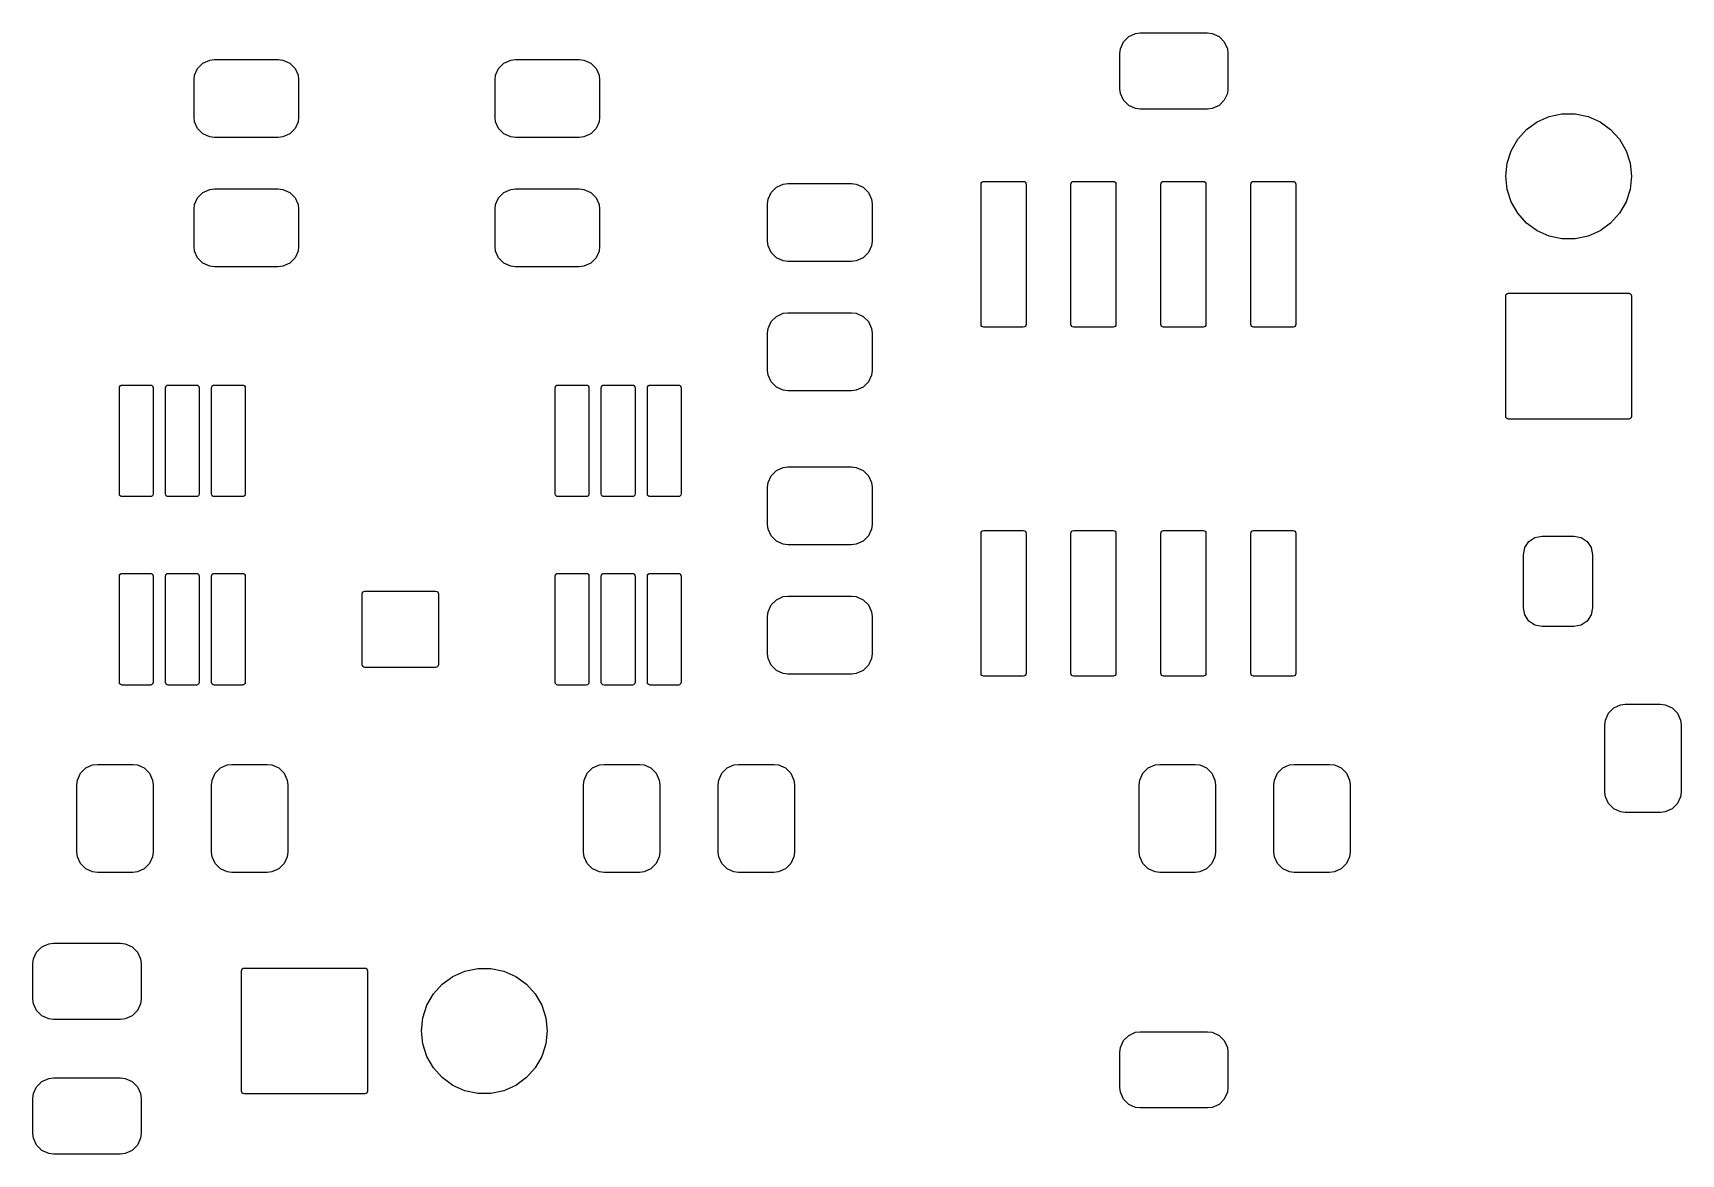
# Model space of a CAD drawing. Extents: x 108 to 210, y -135 to -72.
# Drawn here: x 159.74 to 183.01, y -107.24 to -91.41 of the extents above; entities that cross this region are included whole.
import ezdxf

# ---------------------------------------------------------------- set-up
doc = ezdxf.new("R2010")
doc.units = 0
doc.layers.add('BLACK', color=7, linetype='CONTINUOUS')

msp = doc.modelspace()

# ---------------------------------------------------------------- linework, layer by layer
at = {"layer": 'BLACK', "linetype": 'CONTINUOUS'}
for p, q in [((175.208192, -91.462401), (175.305013, -91.41965)), ((175.305013, -91.41965), (175.370951, -91.412)), ((175.370951, -91.412), (176.320951, -91.412)), ((176.320951, -91.412), (176.386889, -91.41965)), ((176.386889, -91.41965), (176.48371, -91.462401)), ((175.082951, -91.7), (175.090601, -91.634062)), ((175.090601, -91.634062), (175.133352, -91.537241)), ((175.133352, -91.537241), (175.208192, -91.462401)), ((176.48371, -91.462401), (176.55855, -91.537241)), ((176.55855, -91.537241), (176.601301, -91.634062)), ((176.601301, -91.634062), (176.608951, -91.7)), ((162.01965, -92.009062), (162.062401, -91.912241)), ((162.062401, -91.912241), (162.137241, -91.837401)), ((162.137241, -91.837401), (162.234062, -91.79465)), ((162.234062, -91.79465), (162.3, -91.787)), ((162.3, -91.787), (163.2, -91.787)), ((163.2, -91.787), (163.265938, -91.79465)), ((163.265938, -91.79465), (163.362759, -91.837401)), ((163.362759, -91.837401), (163.437599, -91.912241)), ((163.437599, -91.912241), (163.48035, -92.009062)), ((166.26965, -92.009062), (166.312401, -91.912241)), ((166.312401, -91.912241), (166.387241, -91.837401)), ((166.387241, -91.837401), (166.484062, -91.79465)), ((166.484062, -91.79465), (166.55, -91.787)), ((166.55, -91.787), (167.45, -91.787)), ((167.45, -91.787), (167.515938, -91.79465)), ((167.515938, -91.79465), (167.612759, -91.837401)), ((167.612759, -91.837401), (167.687599, -91.912241)), ((167.687599, -91.912241), (167.73035, -92.009062)), ((175.082951, -92.2), (175.082951, -91.7)), ((176.608951, -91.7), (176.608951, -92.2)), ((162.012, -92.075), (162.01965, -92.009062)), ((162.012, -92.6), (162.012, -92.075)), ((163.48035, -92.009062), (163.488, -92.075)), ((163.488, -92.075), (163.488, -92.6)), ((166.262, -92.075), (166.26965, -92.009062)), ((166.262, -92.6), (166.262, -92.075)), ((167.73035, -92.009062), (167.738, -92.075)), ((167.738, -92.075), (167.738, -92.6)), ((175.090601, -92.265938), (175.082951, -92.2)), ((175.133352, -92.362759), (175.090601, -92.265938)), ((175.208192, -92.437599), (175.133352, -92.362759)), ((176.55855, -92.362759), (176.48371, -92.437599)), ((176.601301, -92.265938), (176.55855, -92.362759)), ((176.608951, -92.2), (176.601301, -92.265938)), ((162.01965, -92.665938), (162.012, -92.6)), ((163.488, -92.6), (163.48035, -92.665938)), ((166.26965, -92.665938), (166.262, -92.6)), ((167.738, -92.6), (167.73035, -92.665938)), ((175.305013, -92.48035), (175.208192, -92.437599)), ((175.370951, -92.488), (175.305013, -92.48035)), ((176.320951, -92.488), (175.370951, -92.488)), ((176.386889, -92.48035), (176.320951, -92.488)), ((176.48371, -92.437599), (176.386889, -92.48035)), ((180.9752, -92.665969), (181.144793, -92.590462)), ((181.144793, -92.590462), (181.326379, -92.551865)), ((181.326379, -92.551865), (181.512021, -92.551865)), ((181.512021, -92.551865), (181.693607, -92.590462)), ((181.693607, -92.590462), (181.8632, -92.665969)), ((162.062401, -92.762759), (162.01965, -92.665938)), ((162.137241, -92.837599), (162.062401, -92.762759)), ((162.234062, -92.88035), (162.137241, -92.837599)), ((163.362759, -92.837599), (163.265938, -92.88035)), ((163.437599, -92.762759), (163.362759, -92.837599)), ((163.48035, -92.665938), (163.437599, -92.762759)), ((166.312401, -92.762759), (166.26965, -92.665938)), ((166.387241, -92.837599), (166.312401, -92.762759)), ((166.484062, -92.88035), (166.387241, -92.837599)), ((167.612759, -92.837599), (167.515938, -92.88035)), ((167.687599, -92.762759), (167.612759, -92.837599)), ((167.73035, -92.665938), (167.687599, -92.762759)), ((180.700793, -92.913047), (180.825012, -92.775087)), ((180.825012, -92.775087), (180.9752, -92.665969)), ((181.8632, -92.665969), (182.013388, -92.775087)), ((182.013388, -92.775087), (182.137607, -92.913047)), ((162.3, -92.888), (162.234062, -92.88035)), ((163.2, -92.888), (162.3, -92.888)), ((163.265938, -92.88035), (163.2, -92.888)), ((166.55, -92.888), (166.484062, -92.88035)), ((167.45, -92.888), (166.55, -92.888)), ((167.515938, -92.88035), (167.45, -92.888)), ((180.550605, -93.250374), (180.607972, -93.073818)), ((180.607972, -93.073818), (180.700793, -92.913047)), ((182.137607, -92.913047), (182.230428, -93.073818)), ((182.230428, -93.073818), (182.287795, -93.250374)), ((180.5312, -93.435), (180.550605, -93.250374)), ((182.287795, -93.250374), (182.3072, -93.435)), ((170.233192, -93.587401), (170.330013, -93.54465)), ((170.330013, -93.54465), (170.395951, -93.537)), ((170.395951, -93.537), (171.295951, -93.537)), ((171.295951, -93.537), (171.361889, -93.54465)), ((171.361889, -93.54465), (171.45871, -93.587401)), ((173.123551, -93.5456), (173.126444, -93.531058)), ((173.123551, -95.5268), (173.123551, -93.5456)), ((173.126444, -93.531058), (173.134681, -93.51873)), ((173.134681, -93.51873), (173.147009, -93.510493)), ((173.147009, -93.510493), (173.161551, -93.5076)), ((173.161551, -93.5076), (173.720351, -93.5076)), ((173.720351, -93.5076), (173.734893, -93.510493)), ((173.734893, -93.510493), (173.747221, -93.51873)), ((173.747221, -93.51873), (173.755458, -93.531058)), ((173.755458, -93.531058), (173.758351, -93.5456)), ((173.758351, -93.5456), (173.758351, -95.5268)), ((174.393551, -93.5456), (174.396444, -93.531058)), ((174.393551, -95.5268), (174.393551, -93.5456)), ((174.396444, -93.531058), (174.404681, -93.51873)), ((174.404681, -93.51873), (174.417009, -93.510493)), ((174.417009, -93.510493), (174.431551, -93.5076)), ((174.431551, -93.5076), (174.990351, -93.5076)), ((174.990351, -93.5076), (175.004893, -93.510493)), ((175.004893, -93.510493), (175.017221, -93.51873)), ((175.017221, -93.51873), (175.025458, -93.531058)), ((175.025458, -93.531058), (175.028351, -93.5456)), ((175.028351, -93.5456), (175.028351, -95.5268)), ((175.663551, -93.5456), (175.666444, -93.531058)), ((175.663551, -95.5268), (175.663551, -93.5456)), ((175.666444, -93.531058), (175.674681, -93.51873)), ((175.674681, -93.51873), (175.687009, -93.510493)), ((175.687009, -93.510493), (175.701551, -93.5076)), ((175.701551, -93.5076), (176.260351, -93.5076)), ((176.260351, -93.5076), (176.274893, -93.510493)), ((176.274893, -93.510493), (176.287221, -93.51873)), ((176.287221, -93.51873), (176.295458, -93.531058)), ((176.295458, -93.531058), (176.298351, -93.5456)), ((176.298351, -93.5456), (176.298351, -95.5268)), ((176.933551, -93.5456), (176.936444, -93.531058)), ((176.933551, -95.5268), (176.933551, -93.5456)), ((176.936444, -93.531058), (176.944681, -93.51873)), ((176.944681, -93.51873), (176.957009, -93.510493)), ((176.957009, -93.510493), (176.971551, -93.5076)), ((176.971551, -93.5076), (177.530351, -93.5076)), ((177.530351, -93.5076), (177.544893, -93.510493)), ((177.544893, -93.510493), (177.557221, -93.51873)), ((177.557221, -93.51873), (177.565458, -93.531058)), ((177.565458, -93.531058), (177.568351, -93.5456)), ((177.568351, -93.5456), (177.568351, -95.5268)), ((180.550605, -93.619626), (180.5312, -93.435)), ((182.3072, -93.435), (182.287795, -93.619626)), ((162.01965, -93.834062), (162.062401, -93.737241)), ((162.062401, -93.737241), (162.137241, -93.662401)), ((162.137241, -93.662401), (162.234062, -93.61965)), ((162.234062, -93.61965), (162.3, -93.612)), ((162.3, -93.612), (163.2, -93.612)), ((163.2, -93.612), (163.265938, -93.61965)), ((163.265938, -93.61965), (163.362759, -93.662401)), ((163.362759, -93.662401), (163.437599, -93.737241)), ((163.437599, -93.737241), (163.48035, -93.834062)), ((166.26965, -93.834062), (166.312401, -93.737241)), ((166.312401, -93.737241), (166.387241, -93.662401)), ((166.387241, -93.662401), (166.484062, -93.61965)), ((166.484062, -93.61965), (166.55, -93.612)), ((166.55, -93.612), (167.45, -93.612)), ((167.45, -93.612), (167.515938, -93.61965)), ((167.515938, -93.61965), (167.612759, -93.662401)), ((167.612759, -93.662401), (167.687599, -93.737241)), ((167.687599, -93.737241), (167.73035, -93.834062)), ((170.107951, -93.825), (170.115601, -93.759062)), ((170.115601, -93.759062), (170.158352, -93.662241)), ((170.158352, -93.662241), (170.233192, -93.587401)), ((171.45871, -93.587401), (171.53355, -93.662241)), ((171.53355, -93.662241), (171.576301, -93.759062)), ((171.576301, -93.759062), (171.583951, -93.825)), ((180.607972, -93.796182), (180.550605, -93.619626)), ((182.287795, -93.619626), (182.230428, -93.796182)), ((162.012, -93.9), (162.01965, -93.834062)), ((162.012, -94.425), (162.012, -93.9)), ((163.48035, -93.834062), (163.488, -93.9)), ((163.488, -93.9), (163.488, -94.425)), ((166.262, -93.9), (166.26965, -93.834062)), ((166.262, -94.425), (166.262, -93.9)), ((167.73035, -93.834062), (167.738, -93.9)), ((167.738, -93.9), (167.738, -94.425)), ((170.107951, -94.35), (170.107951, -93.825)), ((171.583951, -93.825), (171.583951, -94.35)), ((180.700793, -93.956953), (180.607972, -93.796182)), ((180.825012, -94.094913), (180.700793, -93.956953)), ((182.137607, -93.956953), (182.013388, -94.094913)), ((182.230428, -93.796182), (182.137607, -93.956953)), ((180.9752, -94.204031), (180.825012, -94.094913)), ((181.144793, -94.279538), (180.9752, -94.204031)), ((181.8632, -94.204031), (181.693607, -94.279538)), ((182.013388, -94.094913), (181.8632, -94.204031)), ((162.01965, -94.490938), (162.012, -94.425)), ((163.488, -94.425), (163.48035, -94.490938)), ((166.26965, -94.490938), (166.262, -94.425)), ((167.738, -94.425), (167.73035, -94.490938)), ((170.115601, -94.415938), (170.107951, -94.35)), ((170.158352, -94.512759), (170.115601, -94.415938)), ((171.576301, -94.415938), (171.53355, -94.512759)), ((171.583951, -94.35), (171.576301, -94.415938)), ((181.326379, -94.318135), (181.144793, -94.279538)), ((181.512021, -94.318135), (181.326379, -94.318135)), ((181.693607, -94.279538), (181.512021, -94.318135)), ((162.062401, -94.587759), (162.01965, -94.490938)), ((162.137241, -94.662599), (162.062401, -94.587759)), ((162.234062, -94.70535), (162.137241, -94.662599)), ((162.3, -94.713), (162.234062, -94.70535)), ((163.265938, -94.70535), (163.2, -94.713)), ((163.362759, -94.662599), (163.265938, -94.70535)), ((163.437599, -94.587759), (163.362759, -94.662599)), ((163.48035, -94.490938), (163.437599, -94.587759)), ((166.312401, -94.587759), (166.26965, -94.490938)), ((166.387241, -94.662599), (166.312401, -94.587759)), ((166.484062, -94.70535), (166.387241, -94.662599)), ((166.55, -94.713), (166.484062, -94.70535)), ((167.515938, -94.70535), (167.45, -94.713)), ((167.612759, -94.662599), (167.515938, -94.70535)), ((167.687599, -94.587759), (167.612759, -94.662599)), ((167.73035, -94.490938), (167.687599, -94.587759)), ((170.233192, -94.587599), (170.158352, -94.512759)), ((170.330013, -94.63035), (170.233192, -94.587599)), ((170.395951, -94.638), (170.330013, -94.63035)), ((171.295951, -94.638), (170.395951, -94.638)), ((171.361889, -94.63035), (171.295951, -94.638)), ((171.45871, -94.587599), (171.361889, -94.63035)), ((171.53355, -94.512759), (171.45871, -94.587599)), ((163.2, -94.713), (162.3, -94.713)), ((167.45, -94.713), (166.55, -94.713)), ((180.5312, -95.125), (180.534093, -95.110458)), ((180.5312, -96.825), (180.5312, -95.125)), ((180.534093, -95.110458), (180.54233, -95.09813)), ((180.54233, -95.09813), (180.554658, -95.089893)), ((180.554658, -95.089893), (180.5692, -95.087)), ((180.5692, -95.087), (182.2692, -95.087)), ((182.2692, -95.087), (182.283742, -95.089893)), ((182.283742, -95.089893), (182.29607, -95.09813)), ((182.29607, -95.09813), (182.304307, -95.110458)), ((182.304307, -95.110458), (182.3072, -95.125)), ((182.3072, -95.125), (182.3072, -96.825)), ((170.233192, -95.412401), (170.330013, -95.36965)), ((170.330013, -95.36965), (170.395951, -95.362)), ((170.395951, -95.362), (171.295951, -95.362)), ((171.295951, -95.362), (171.361889, -95.36965)), ((171.361889, -95.36965), (171.45871, -95.412401)), ((170.107951, -95.65), (170.115601, -95.584062)), ((170.115601, -95.584062), (170.158352, -95.487241)), ((170.158352, -95.487241), (170.233192, -95.412401)), ((171.45871, -95.412401), (171.53355, -95.487241)), ((171.53355, -95.487241), (171.576301, -95.584062)), ((171.576301, -95.584062), (171.583951, -95.65)), ((173.126444, -95.541342), (173.123551, -95.5268)), ((173.134681, -95.55367), (173.126444, -95.541342)), ((173.147009, -95.561907), (173.134681, -95.55367)), ((173.161551, -95.5648), (173.147009, -95.561907)), ((173.720351, -95.5648), (173.161551, -95.5648)), ((173.734893, -95.561907), (173.720351, -95.5648)), ((173.747221, -95.55367), (173.734893, -95.561907)), ((173.755458, -95.541342), (173.747221, -95.55367)), ((173.758351, -95.5268), (173.755458, -95.541342)), ((174.396444, -95.541342), (174.393551, -95.5268)), ((174.404681, -95.55367), (174.396444, -95.541342)), ((174.417009, -95.561907), (174.404681, -95.55367)), ((174.431551, -95.5648), (174.417009, -95.561907)), ((174.990351, -95.5648), (174.431551, -95.5648)), ((175.004893, -95.561907), (174.990351, -95.5648)), ((175.017221, -95.55367), (175.004893, -95.561907)), ((175.025458, -95.541342), (175.017221, -95.55367)), ((175.028351, -95.5268), (175.025458, -95.541342)), ((175.666444, -95.541342), (175.663551, -95.5268)), ((175.674681, -95.55367), (175.666444, -95.541342)), ((175.687009, -95.561907), (175.674681, -95.55367)), ((175.701551, -95.5648), (175.687009, -95.561907)), ((176.260351, -95.5648), (175.701551, -95.5648)), ((176.274893, -95.561907), (176.260351, -95.5648)), ((176.287221, -95.55367), (176.274893, -95.561907)), ((176.295458, -95.541342), (176.287221, -95.55367)), ((176.298351, -95.5268), (176.295458, -95.541342)), ((176.936444, -95.541342), (176.933551, -95.5268)), ((176.944681, -95.55367), (176.936444, -95.541342)), ((176.957009, -95.561907), (176.944681, -95.55367)), ((176.971551, -95.5648), (176.957009, -95.561907)), ((177.530351, -95.5648), (176.971551, -95.5648)), ((177.544893, -95.561907), (177.530351, -95.5648)), ((177.557221, -95.55367), (177.544893, -95.561907)), ((177.565458, -95.541342), (177.557221, -95.55367)), ((177.568351, -95.5268), (177.565458, -95.541342)), ((170.107951, -96.175), (170.107951, -95.65)), ((171.583951, -95.65), (171.583951, -96.175)), ((170.115601, -96.240938), (170.107951, -96.175)), ((170.158352, -96.337759), (170.115601, -96.240938)), ((170.233192, -96.412599), (170.158352, -96.337759)), ((171.53355, -96.337759), (171.45871, -96.412599)), ((171.576301, -96.240938), (171.53355, -96.337759)), ((171.583951, -96.175), (171.576301, -96.240938)), ((160.957951, -96.42), (160.960844, -96.405458)), ((160.957951, -97.92), (160.957951, -96.42)), ((160.960844, -96.405458), (160.969081, -96.39313)), ((160.969081, -96.39313), (160.981409, -96.384893)), ((160.981409, -96.384893), (160.995951, -96.382)), ((160.995951, -96.382), (161.395951, -96.382)), ((161.395951, -96.382), (161.410493, -96.384893)), ((161.410493, -96.384893), (161.422821, -96.39313)), ((161.422821, -96.39313), (161.431058, -96.405458)), ((161.431058, -96.405458), (161.433951, -96.42)), ((161.433951, -96.42), (161.433951, -97.92)), ((161.607951, -96.42), (161.610844, -96.405458)), ((161.607951, -97.92), (161.607951, -96.42)), ((161.610844, -96.405458), (161.619081, -96.39313)), ((161.619081, -96.39313), (161.631409, -96.384893)), ((161.631409, -96.384893), (161.645951, -96.382)), ((161.645951, -96.382), (162.045951, -96.382)), ((162.045951, -96.382), (162.060493, -96.384893)), ((162.060493, -96.384893), (162.072821, -96.39313)), ((162.072821, -96.39313), (162.081058, -96.405458)), ((162.081058, -96.405458), (162.083951, -96.42)), ((162.083951, -96.42), (162.083951, -97.92)), ((162.257951, -96.42), (162.260844, -96.405458)), ((162.257951, -97.92), (162.257951, -96.42)), ((162.260844, -96.405458), (162.269081, -96.39313)), ((162.269081, -96.39313), (162.281409, -96.384893)), ((162.281409, -96.384893), (162.295951, -96.382)), ((162.295951, -96.382), (162.695951, -96.382)), ((162.695951, -96.382), (162.710493, -96.384893)), ((162.710493, -96.384893), (162.722821, -96.39313)), ((162.722821, -96.39313), (162.731058, -96.405458)), ((162.731058, -96.405458), (162.733951, -96.42)), ((162.733951, -96.42), (162.733951, -97.92)), ((167.112, -96.42), (167.114893, -96.405458)), ((167.112, -97.92), (167.112, -96.42)), ((167.114893, -96.405458), (167.12313, -96.39313)), ((167.12313, -96.39313), (167.135458, -96.384893)), ((167.135458, -96.384893), (167.15, -96.382)), ((167.15, -96.382), (167.55, -96.382)), ((167.55, -96.382), (167.564542, -96.384893)), ((167.564542, -96.384893), (167.57687, -96.39313)), ((167.57687, -96.39313), (167.585107, -96.405458)), ((167.585107, -96.405458), (167.588, -96.42)), ((167.588, -96.42), (167.588, -97.92)), ((167.762, -96.42), (167.764893, -96.405458)), ((167.762, -97.92), (167.762, -96.42)), ((167.764893, -96.405458), (167.77313, -96.39313)), ((167.77313, -96.39313), (167.785458, -96.384893)), ((167.785458, -96.384893), (167.8, -96.382)), ((167.8, -96.382), (168.2, -96.382)), ((168.2, -96.382), (168.214542, -96.384893)), ((168.214542, -96.384893), (168.22687, -96.39313)), ((168.22687, -96.39313), (168.235107, -96.405458)), ((168.235107, -96.405458), (168.238, -96.42)), ((168.238, -96.42), (168.238, -97.92)), ((168.412, -96.42), (168.414893, -96.405458)), ((168.412, -97.92), (168.412, -96.42)), ((168.414893, -96.405458), (168.42313, -96.39313)), ((168.42313, -96.39313), (168.435458, -96.384893)), ((168.435458, -96.384893), (168.45, -96.382)), ((168.45, -96.382), (168.85, -96.382)), ((168.85, -96.382), (168.864542, -96.384893)), ((168.864542, -96.384893), (168.87687, -96.39313)), ((168.87687, -96.39313), (168.885107, -96.405458)), ((168.885107, -96.405458), (168.888, -96.42)), ((168.888, -96.42), (168.888, -97.92)), ((170.330013, -96.45535), (170.233192, -96.412599)), ((170.395951, -96.463), (170.330013, -96.45535)), ((171.295951, -96.463), (170.395951, -96.463)), ((171.361889, -96.45535), (171.295951, -96.463)), ((171.45871, -96.412599), (171.361889, -96.45535)), ((180.534093, -96.839542), (180.5312, -96.825)), ((180.54233, -96.85187), (180.534093, -96.839542)), ((180.554658, -96.860107), (180.54233, -96.85187)), ((180.5692, -96.863), (180.554658, -96.860107)), ((182.2692, -96.863), (180.5692, -96.863)), ((182.283742, -96.860107), (182.2692, -96.863)), ((182.29607, -96.85187), (182.283742, -96.860107)), ((182.304307, -96.839542), (182.29607, -96.85187)), ((182.3072, -96.825), (182.304307, -96.839542)), ((170.115601, -97.759062), (170.158352, -97.662241)), ((170.158352, -97.662241), (170.233192, -97.587401)), ((170.233192, -97.587401), (170.330013, -97.54465)), ((170.330013, -97.54465), (170.395951, -97.537)), ((170.395951, -97.537), (171.295951, -97.537)), ((171.295951, -97.537), (171.361889, -97.54465)), ((171.361889, -97.54465), (171.45871, -97.587401)), ((171.45871, -97.587401), (171.53355, -97.662241)), ((171.53355, -97.662241), (171.576301, -97.759062)), ((160.960844, -97.934542), (160.957951, -97.92)), ((160.969081, -97.94687), (160.960844, -97.934542)), ((160.981409, -97.955107), (160.969081, -97.94687)), ((160.995951, -97.958), (160.981409, -97.955107)), ((161.395951, -97.958), (160.995951, -97.958)), ((161.410493, -97.955107), (161.395951, -97.958)), ((161.422821, -97.94687), (161.410493, -97.955107)), ((161.431058, -97.934542), (161.422821, -97.94687)), ((161.433951, -97.92), (161.431058, -97.934542)), ((161.610844, -97.934542), (161.607951, -97.92)), ((161.619081, -97.94687), (161.610844, -97.934542)), ((161.631409, -97.955107), (161.619081, -97.94687)), ((161.645951, -97.958), (161.631409, -97.955107)), ((162.045951, -97.958), (161.645951, -97.958)), ((162.060493, -97.955107), (162.045951, -97.958)), ((162.072821, -97.94687), (162.060493, -97.955107)), ((162.081058, -97.934542), (162.072821, -97.94687)), ((162.083951, -97.92), (162.081058, -97.934542)), ((162.260844, -97.934542), (162.257951, -97.92)), ((162.269081, -97.94687), (162.260844, -97.934542)), ((162.281409, -97.955107), (162.269081, -97.94687)), ((162.295951, -97.958), (162.281409, -97.955107)), ((162.695951, -97.958), (162.295951, -97.958)), ((162.710493, -97.955107), (162.695951, -97.958)), ((162.722821, -97.94687), (162.710493, -97.955107)), ((162.731058, -97.934542), (162.722821, -97.94687)), ((162.733951, -97.92), (162.731058, -97.934542)), ((167.114893, -97.934542), (167.112, -97.92)), ((167.12313, -97.94687), (167.114893, -97.934542)), ((167.135458, -97.955107), (167.12313, -97.94687)), ((167.15, -97.958), (167.135458, -97.955107)), ((167.55, -97.958), (167.15, -97.958)), ((167.564542, -97.955107), (167.55, -97.958)), ((167.57687, -97.94687), (167.564542, -97.955107)), ((167.585107, -97.934542), (167.57687, -97.94687)), ((167.588, -97.92), (167.585107, -97.934542)), ((167.764893, -97.934542), (167.762, -97.92)), ((167.77313, -97.94687), (167.764893, -97.934542)), ((167.785458, -97.955107), (167.77313, -97.94687)), ((167.8, -97.958), (167.785458, -97.955107)), ((168.2, -97.958), (167.8, -97.958)), ((168.214542, -97.955107), (168.2, -97.958)), ((168.22687, -97.94687), (168.214542, -97.955107)), ((168.235107, -97.934542), (168.22687, -97.94687)), ((168.238, -97.92), (168.235107, -97.934542)), ((168.414893, -97.934542), (168.412, -97.92)), ((168.42313, -97.94687), (168.414893, -97.934542)), ((168.435458, -97.955107), (168.42313, -97.94687)), ((168.45, -97.958), (168.435458, -97.955107)), ((168.85, -97.958), (168.45, -97.958)), ((168.864542, -97.955107), (168.85, -97.958)), ((168.87687, -97.94687), (168.864542, -97.955107)), ((168.885107, -97.934542), (168.87687, -97.94687)), ((168.888, -97.92), (168.885107, -97.934542)), ((170.107951, -97.825), (170.115601, -97.759062)), ((170.107951, -98.35), (170.107951, -97.825)), ((171.576301, -97.759062), (171.583951, -97.825)), ((171.583951, -97.825), (171.583951, -98.35)), ((170.115601, -98.415938), (170.107951, -98.35)), ((170.158352, -98.512759), (170.115601, -98.415938)), ((171.576301, -98.415938), (171.53355, -98.512759)), ((171.583951, -98.35), (171.576301, -98.415938)), ((170.233192, -98.587599), (170.158352, -98.512759)), ((170.330013, -98.63035), (170.233192, -98.587599)), ((170.395951, -98.638), (170.330013, -98.63035)), ((171.295951, -98.638), (170.395951, -98.638)), ((171.361889, -98.63035), (171.295951, -98.638)), ((171.45871, -98.587599), (171.361889, -98.63035)), ((171.53355, -98.512759), (171.45871, -98.587599)), ((173.123551, -98.4732), (173.126444, -98.458658)), ((173.123551, -100.4544), (173.123551, -98.4732)), ((173.126444, -98.458658), (173.134681, -98.44633)), ((173.134681, -98.44633), (173.147009, -98.438093)), ((173.147009, -98.438093), (173.161551, -98.4352)), ((173.161551, -98.4352), (173.720351, -98.4352)), ((173.720351, -98.4352), (173.734893, -98.438093)), ((173.734893, -98.438093), (173.747221, -98.44633)), ((173.747221, -98.44633), (173.755458, -98.458658)), ((173.755458, -98.458658), (173.758351, -98.4732)), ((173.758351, -98.4732), (173.758351, -100.4544)), ((174.393551, -98.4732), (174.396444, -98.458658)), ((174.393551, -100.4544), (174.393551, -98.4732)), ((174.396444, -98.458658), (174.404681, -98.44633)), ((174.404681, -98.44633), (174.417009, -98.438093)), ((174.417009, -98.438093), (174.431551, -98.4352)), ((174.431551, -98.4352), (174.990351, -98.4352)), ((174.990351, -98.4352), (175.004893, -98.438093)), ((175.004893, -98.438093), (175.017221, -98.44633)), ((175.017221, -98.44633), (175.025458, -98.458658)), ((175.025458, -98.458658), (175.028351, -98.4732)), ((175.028351, -98.4732), (175.028351, -100.4544)), ((175.663551, -98.4732), (175.666444, -98.458658)), ((175.663551, -100.4544), (175.663551, -98.4732)), ((175.666444, -98.458658), (175.674681, -98.44633)), ((175.674681, -98.44633), (175.687009, -98.438093)), ((175.687009, -98.438093), (175.701551, -98.4352)), ((175.701551, -98.4352), (176.260351, -98.4352)), ((176.260351, -98.4352), (176.274893, -98.438093)), ((176.274893, -98.438093), (176.287221, -98.44633)), ((176.287221, -98.44633), (176.295458, -98.458658)), ((176.295458, -98.458658), (176.298351, -98.4732)), ((176.298351, -98.4732), (176.298351, -100.4544)), ((176.933551, -98.4732), (176.936444, -98.458658)), ((176.933551, -100.4544), (176.933551, -98.4732)), ((176.936444, -98.458658), (176.944681, -98.44633)), ((176.944681, -98.44633), (176.957009, -98.438093)), ((176.957009, -98.438093), (176.971551, -98.4352)), ((176.971551, -98.4352), (177.530351, -98.4352)), ((177.530351, -98.4352), (177.544893, -98.438093)), ((177.544893, -98.438093), (177.557221, -98.44633)), ((177.557221, -98.44633), (177.565458, -98.458658)), ((177.565458, -98.458658), (177.568351, -98.4732)), ((177.568351, -98.4732), (177.568351, -100.4544)), ((180.80122, -98.676854), (180.858231, -98.591531)), ((180.858231, -98.591531), (180.943554, -98.53452)), ((180.943554, -98.53452), (181.0442, -98.5145)), ((181.0442, -98.5145), (181.4942, -98.5145)), ((181.4942, -98.5145), (181.594846, -98.53452)), ((181.594846, -98.53452), (181.680169, -98.591531)), ((181.680169, -98.591531), (181.73718, -98.676854)), ((180.7812, -98.7775), (180.80122, -98.676854)), ((180.7812, -99.5275), (180.7812, -98.7775)), ((181.73718, -98.676854), (181.7572, -98.7775)), ((181.7572, -98.7775), (181.7572, -99.5275)), ((160.957951, -99.08), (160.960844, -99.065458)), ((160.957951, -100.58), (160.957951, -99.08)), ((160.960844, -99.065458), (160.969081, -99.05313)), ((160.969081, -99.05313), (160.981409, -99.044893)), ((160.981409, -99.044893), (160.995951, -99.042)), ((160.995951, -99.042), (161.395951, -99.042)), ((161.395951, -99.042), (161.410493, -99.044893)), ((161.410493, -99.044893), (161.422821, -99.05313)), ((161.422821, -99.05313), (161.431058, -99.065458)), ((161.431058, -99.065458), (161.433951, -99.08)), ((161.433951, -99.08), (161.433951, -100.58)), ((161.607951, -99.08), (161.610844, -99.065458)), ((161.607951, -100.58), (161.607951, -99.08)), ((161.610844, -99.065458), (161.619081, -99.05313)), ((161.619081, -99.05313), (161.631409, -99.044893)), ((161.631409, -99.044893), (161.645951, -99.042)), ((161.645951, -99.042), (162.045951, -99.042)), ((162.045951, -99.042), (162.060493, -99.044893)), ((162.060493, -99.044893), (162.072821, -99.05313)), ((162.072821, -99.05313), (162.081058, -99.065458)), ((162.081058, -99.065458), (162.083951, -99.08)), ((162.083951, -99.08), (162.083951, -100.58)), ((162.257951, -99.08), (162.260844, -99.065458)), ((162.257951, -100.58), (162.257951, -99.08)), ((162.260844, -99.065458), (162.269081, -99.05313)), ((162.269081, -99.05313), (162.281409, -99.044893)), ((162.281409, -99.044893), (162.295951, -99.042)), ((162.295951, -99.042), (162.695951, -99.042)), ((162.695951, -99.042), (162.710493, -99.044893)), ((162.710493, -99.044893), (162.722821, -99.05313)), ((162.722821, -99.05313), (162.731058, -99.065458)), ((162.731058, -99.065458), (162.733951, -99.08)), ((162.733951, -99.08), (162.733951, -100.58)), ((167.112, -99.08), (167.114893, -99.065458)), ((167.112, -100.58), (167.112, -99.08)), ((167.114893, -99.065458), (167.12313, -99.05313)), ((167.12313, -99.05313), (167.135458, -99.044893)), ((167.135458, -99.044893), (167.15, -99.042)), ((167.15, -99.042), (167.55, -99.042)), ((167.55, -99.042), (167.564542, -99.044893)), ((167.564542, -99.044893), (167.57687, -99.05313)), ((167.57687, -99.05313), (167.585107, -99.065458)), ((167.585107, -99.065458), (167.588, -99.08)), ((167.588, -99.08), (167.588, -100.58)), ((167.762, -99.08), (167.764893, -99.065458)), ((167.762, -100.58), (167.762, -99.08)), ((167.764893, -99.065458), (167.77313, -99.05313)), ((167.77313, -99.05313), (167.785458, -99.044893)), ((167.785458, -99.044893), (167.8, -99.042)), ((167.8, -99.042), (168.2, -99.042)), ((168.2, -99.042), (168.214542, -99.044893)), ((168.214542, -99.044893), (168.22687, -99.05313)), ((168.22687, -99.05313), (168.235107, -99.065458)), ((168.235107, -99.065458), (168.238, -99.08)), ((168.238, -99.08), (168.238, -100.58)), ((168.412, -99.08), (168.414893, -99.065458)), ((168.412, -100.58), (168.412, -99.08)), ((168.414893, -99.065458), (168.42313, -99.05313)), ((168.42313, -99.05313), (168.435458, -99.044893)), ((168.435458, -99.044893), (168.45, -99.042)), ((168.45, -99.042), (168.85, -99.042)), ((168.85, -99.042), (168.864542, -99.044893)), ((168.864542, -99.044893), (168.87687, -99.05313)), ((168.87687, -99.05313), (168.885107, -99.065458)), ((168.885107, -99.065458), (168.888, -99.08)), ((168.888, -99.08), (168.888, -100.58)), ((164.384976, -99.33), (164.387869, -99.315458)), ((164.384976, -100.33), (164.384976, -99.33)), ((164.387869, -99.315458), (164.396106, -99.30313)), ((164.396106, -99.30313), (164.408434, -99.294893)), ((164.408434, -99.294893), (164.422976, -99.292)), ((164.422976, -99.292), (165.422976, -99.292)), ((165.422976, -99.292), (165.437518, -99.294893)), ((165.437518, -99.294893), (165.449846, -99.30313)), ((165.449846, -99.30313), (165.458083, -99.315458)), ((165.458083, -99.315458), (165.460976, -99.33)), ((165.460976, -99.33), (165.460976, -100.33)), ((170.330013, -99.36965), (170.395951, -99.362)), ((170.395951, -99.362), (171.295951, -99.362)), ((171.295951, -99.362), (171.361889, -99.36965)), ((170.107951, -99.65), (170.115601, -99.584062)), ((170.115601, -99.584062), (170.158352, -99.487241)), ((170.158352, -99.487241), (170.233192, -99.412401)), ((170.233192, -99.412401), (170.330013, -99.36965)), ((171.361889, -99.36965), (171.45871, -99.412401)), ((171.45871, -99.412401), (171.53355, -99.487241)), ((171.53355, -99.487241), (171.576301, -99.584062)), ((171.576301, -99.584062), (171.583951, -99.65)), ((180.80122, -99.628146), (180.7812, -99.5275)), ((181.7572, -99.5275), (181.73718, -99.628146)), ((170.107951, -100.175), (170.107951, -99.65)), ((171.583951, -99.65), (171.583951, -100.175)), ((180.858231, -99.713469), (180.80122, -99.628146)), ((180.943554, -99.77048), (180.858231, -99.713469)), ((181.0442, -99.7905), (180.943554, -99.77048)), ((181.4942, -99.7905), (181.0442, -99.7905)), ((181.594846, -99.77048), (181.4942, -99.7905)), ((181.680169, -99.713469), (181.594846, -99.77048)), ((181.73718, -99.628146), (181.680169, -99.713469)), ((170.115601, -100.240938), (170.107951, -100.175)), ((170.158352, -100.337759), (170.115601, -100.240938)), ((171.576301, -100.240938), (171.53355, -100.337759)), ((171.583951, -100.175), (171.576301, -100.240938)), ((164.387869, -100.344542), (164.384976, -100.33)), ((164.396106, -100.35687), (164.387869, -100.344542)), ((164.408434, -100.365107), (164.396106, -100.35687)), ((164.422976, -100.368), (164.408434, -100.365107)), ((165.422976, -100.368), (164.422976, -100.368)), ((165.437518, -100.365107), (165.422976, -100.368)), ((165.449846, -100.35687), (165.437518, -100.365107)), ((165.458083, -100.344542), (165.449846, -100.35687)), ((165.460976, -100.33), (165.458083, -100.344542)), ((170.233192, -100.412599), (170.158352, -100.337759)), ((170.330013, -100.45535), (170.233192, -100.412599)), ((170.395951, -100.463), (170.330013, -100.45535)), ((171.295951, -100.463), (170.395951, -100.463)), ((171.361889, -100.45535), (171.295951, -100.463)), ((171.45871, -100.412599), (171.361889, -100.45535)), ((171.53355, -100.337759), (171.45871, -100.412599)), ((173.126444, -100.468942), (173.123551, -100.4544)), ((173.134681, -100.48127), (173.126444, -100.468942)), ((173.147009, -100.489507), (173.134681, -100.48127)), ((173.161551, -100.4924), (173.147009, -100.489507)), ((173.720351, -100.4924), (173.161551, -100.4924)), ((173.734893, -100.489507), (173.720351, -100.4924)), ((173.747221, -100.48127), (173.734893, -100.489507)), ((173.755458, -100.468942), (173.747221, -100.48127)), ((173.758351, -100.4544), (173.755458, -100.468942)), ((174.396444, -100.468942), (174.393551, -100.4544)), ((174.404681, -100.48127), (174.396444, -100.468942)), ((174.417009, -100.489507), (174.404681, -100.48127)), ((174.431551, -100.4924), (174.417009, -100.489507)), ((174.990351, -100.4924), (174.431551, -100.4924)), ((175.004893, -100.489507), (174.990351, -100.4924)), ((175.017221, -100.48127), (175.004893, -100.489507)), ((175.025458, -100.468942), (175.017221, -100.48127)), ((175.028351, -100.4544), (175.025458, -100.468942)), ((175.666444, -100.468942), (175.663551, -100.4544)), ((175.674681, -100.48127), (175.666444, -100.468942)), ((175.687009, -100.489507), (175.674681, -100.48127)), ((175.701551, -100.4924), (175.687009, -100.489507)), ((176.260351, -100.4924), (175.701551, -100.4924)), ((176.274893, -100.489507), (176.260351, -100.4924)), ((176.287221, -100.48127), (176.274893, -100.489507)), ((176.295458, -100.468942), (176.287221, -100.48127)), ((176.298351, -100.4544), (176.295458, -100.468942)), ((176.936444, -100.468942), (176.933551, -100.4544)), ((176.944681, -100.48127), (176.936444, -100.468942)), ((176.957009, -100.489507), (176.944681, -100.48127)), ((176.971551, -100.4924), (176.957009, -100.489507)), ((177.530351, -100.4924), (176.971551, -100.4924)), ((177.544893, -100.489507), (177.530351, -100.4924)), ((177.557221, -100.48127), (177.544893, -100.489507)), ((177.565458, -100.468942), (177.557221, -100.48127)), ((177.568351, -100.4544), (177.565458, -100.468942)), ((160.960844, -100.594542), (160.957951, -100.58)), ((160.969081, -100.60687), (160.960844, -100.594542)), ((160.981409, -100.615107), (160.969081, -100.60687)), ((160.995951, -100.618), (160.981409, -100.615107)), ((161.395951, -100.618), (160.995951, -100.618)), ((161.410493, -100.615107), (161.395951, -100.618)), ((161.422821, -100.60687), (161.410493, -100.615107)), ((161.431058, -100.594542), (161.422821, -100.60687)), ((161.433951, -100.58), (161.431058, -100.594542)), ((161.610844, -100.594542), (161.607951, -100.58)), ((161.619081, -100.60687), (161.610844, -100.594542)), ((161.631409, -100.615107), (161.619081, -100.60687)), ((161.645951, -100.618), (161.631409, -100.615107)), ((162.045951, -100.618), (161.645951, -100.618)), ((162.060493, -100.615107), (162.045951, -100.618)), ((162.072821, -100.60687), (162.060493, -100.615107)), ((162.081058, -100.594542), (162.072821, -100.60687)), ((162.083951, -100.58), (162.081058, -100.594542)), ((162.260844, -100.594542), (162.257951, -100.58)), ((162.269081, -100.60687), (162.260844, -100.594542)), ((162.281409, -100.615107), (162.269081, -100.60687)), ((162.295951, -100.618), (162.281409, -100.615107)), ((162.695951, -100.618), (162.295951, -100.618)), ((162.710493, -100.615107), (162.695951, -100.618)), ((162.722821, -100.60687), (162.710493, -100.615107)), ((162.731058, -100.594542), (162.722821, -100.60687)), ((162.733951, -100.58), (162.731058, -100.594542)), ((167.114893, -100.594542), (167.112, -100.58)), ((167.12313, -100.60687), (167.114893, -100.594542)), ((167.135458, -100.615107), (167.12313, -100.60687)), ((167.15, -100.618), (167.135458, -100.615107)), ((167.55, -100.618), (167.15, -100.618)), ((167.564542, -100.615107), (167.55, -100.618)), ((167.57687, -100.60687), (167.564542, -100.615107)), ((167.585107, -100.594542), (167.57687, -100.60687)), ((167.588, -100.58), (167.585107, -100.594542)), ((167.764893, -100.594542), (167.762, -100.58)), ((167.77313, -100.60687), (167.764893, -100.594542)), ((167.785458, -100.615107), (167.77313, -100.60687)), ((167.8, -100.618), (167.785458, -100.615107)), ((168.2, -100.618), (167.8, -100.618)), ((168.214542, -100.615107), (168.2, -100.618)), ((168.22687, -100.60687), (168.214542, -100.615107)), ((168.235107, -100.594542), (168.22687, -100.60687)), ((168.238, -100.58), (168.235107, -100.594542)), ((168.414893, -100.594542), (168.412, -100.58)), ((168.42313, -100.60687), (168.414893, -100.594542)), ((168.435458, -100.615107), (168.42313, -100.60687)), ((168.45, -100.618), (168.435458, -100.615107)), ((168.85, -100.618), (168.45, -100.618)), ((168.864542, -100.615107), (168.85, -100.618)), ((168.87687, -100.60687), (168.864542, -100.615107)), ((168.885107, -100.594542), (168.87687, -100.60687)), ((168.888, -100.58), (168.885107, -100.594542)), ((181.981601, -101.014741), (182.056441, -100.939901)), ((182.056441, -100.939901), (182.153262, -100.89715)), ((182.153262, -100.89715), (182.2192, -100.8895)), ((182.2192, -100.8895), (182.7192, -100.8895)), ((182.7192, -100.8895), (182.785138, -100.89715)), ((182.785138, -100.89715), (182.881959, -100.939901)), ((182.881959, -100.939901), (182.956799, -101.014741)), ((181.9312, -101.1775), (181.93885, -101.111562)), ((181.9312, -102.1275), (181.9312, -101.1775)), ((181.93885, -101.111562), (181.981601, -101.014741)), ((182.956799, -101.014741), (182.99955, -101.111562)), ((182.99955, -101.111562), (183.0072, -101.1775)), ((183.0072, -101.1775), (183.0072, -102.1275)), ((160.365601, -101.959062), (160.408352, -101.862241)), ((160.408352, -101.862241), (160.483192, -101.787401)), ((160.483192, -101.787401), (160.580013, -101.74465)), ((160.580013, -101.74465), (160.645951, -101.737)), ((160.645951, -101.737), (161.145951, -101.737)), ((161.145951, -101.737), (161.211889, -101.74465)), ((161.211889, -101.74465), (161.30871, -101.787401)), ((161.30871, -101.787401), (161.38355, -101.862241)), ((161.38355, -101.862241), (161.426301, -101.959062)), ((162.265601, -101.959062), (162.308352, -101.862241)), ((162.308352, -101.862241), (162.383192, -101.787401)), ((162.383192, -101.787401), (162.480013, -101.74465)), ((162.480013, -101.74465), (162.545951, -101.737)), ((162.545951, -101.737), (163.045951, -101.737)), ((163.045951, -101.737), (163.111889, -101.74465)), ((163.111889, -101.74465), (163.20871, -101.787401)), ((163.20871, -101.787401), (163.28355, -101.862241)), ((163.28355, -101.862241), (163.326301, -101.959062)), ((167.51965, -101.959062), (167.562401, -101.862241)), ((167.562401, -101.862241), (167.637241, -101.787401)), ((167.637241, -101.787401), (167.734062, -101.74465)), ((167.734062, -101.74465), (167.8, -101.737)), ((167.8, -101.737), (168.3, -101.737)), ((168.3, -101.737), (168.365938, -101.74465)), ((168.365938, -101.74465), (168.462759, -101.787401)), ((168.462759, -101.787401), (168.537599, -101.862241)), ((168.537599, -101.862241), (168.58035, -101.959062)), ((169.41965, -101.959062), (169.462401, -101.862241)), ((169.462401, -101.862241), (169.537241, -101.787401)), ((169.537241, -101.787401), (169.634062, -101.74465)), ((169.634062, -101.74465), (169.7, -101.737)), ((169.7, -101.737), (170.2, -101.737)), ((170.2, -101.737), (170.265938, -101.74465)), ((170.265938, -101.74465), (170.362759, -101.787401)), ((170.362759, -101.787401), (170.437599, -101.862241)), ((170.437599, -101.862241), (170.48035, -101.959062)), ((175.365601, -101.959062), (175.408352, -101.862241)), ((175.408352, -101.862241), (175.483192, -101.787401)), ((175.483192, -101.787401), (175.580013, -101.74465)), ((175.580013, -101.74465), (175.645951, -101.737)), ((175.645951, -101.737), (176.145951, -101.737)), ((176.145951, -101.737), (176.211889, -101.74465)), ((176.211889, -101.74465), (176.30871, -101.787401)), ((176.30871, -101.787401), (176.38355, -101.862241)), ((176.38355, -101.862241), (176.426301, -101.959062)), ((177.265601, -101.959062), (177.308352, -101.862241)), ((177.308352, -101.862241), (177.383192, -101.787401)), ((177.383192, -101.787401), (177.480013, -101.74465)), ((177.480013, -101.74465), (177.545951, -101.737)), ((177.545951, -101.737), (178.045951, -101.737)), ((178.045951, -101.737), (178.111889, -101.74465)), ((178.111889, -101.74465), (178.20871, -101.787401)), ((178.20871, -101.787401), (178.28355, -101.862241)), ((178.28355, -101.862241), (178.326301, -101.959062)), ((160.357951, -102.025), (160.365601, -101.959062)), ((160.357951, -102.975), (160.357951, -102.025)), ((161.426301, -101.959062), (161.433951, -102.025)), ((161.433951, -102.025), (161.433951, -102.975)), ((162.257951, -102.025), (162.265601, -101.959062)), ((162.257951, -102.975), (162.257951, -102.025)), ((163.326301, -101.959062), (163.333951, -102.025)), ((163.333951, -102.025), (163.333951, -102.975)), ((167.512, -102.025), (167.51965, -101.959062)), ((167.512, -102.975), (167.512, -102.025)), ((168.58035, -101.959062), (168.588, -102.025)), ((168.588, -102.025), (168.588, -102.975)), ((169.412, -102.025), (169.41965, -101.959062)), ((169.412, -102.975), (169.412, -102.025)), ((170.48035, -101.959062), (170.488, -102.025)), ((170.488, -102.025), (170.488, -102.975)), ((175.357951, -102.025), (175.365601, -101.959062)), ((175.357951, -102.975), (175.357951, -102.025)), ((176.426301, -101.959062), (176.433951, -102.025)), ((176.433951, -102.025), (176.433951, -102.975)), ((177.257951, -102.025), (177.265601, -101.959062)), ((177.257951, -102.975), (177.257951, -102.025)), ((178.326301, -101.959062), (178.333951, -102.025)), ((178.333951, -102.025), (178.333951, -102.975)), ((181.93885, -102.193438), (181.9312, -102.1275)), ((183.0072, -102.1275), (182.99955, -102.193438)), ((181.981601, -102.290259), (181.93885, -102.193438)), ((182.056441, -102.365099), (181.981601, -102.290259)), ((182.153262, -102.40785), (182.056441, -102.365099)), ((182.881959, -102.365099), (182.785138, -102.40785)), ((182.956799, -102.290259), (182.881959, -102.365099)), ((182.99955, -102.193438), (182.956799, -102.290259)), ((182.2192, -102.4155), (182.153262, -102.40785)), ((182.7192, -102.4155), (182.2192, -102.4155)), ((182.785138, -102.40785), (182.7192, -102.4155)), ((160.365601, -103.040938), (160.357951, -102.975)), ((160.408352, -103.137759), (160.365601, -103.040938)), ((161.426301, -103.040938), (161.38355, -103.137759)), ((161.433951, -102.975), (161.426301, -103.040938)), ((162.265601, -103.040938), (162.257951, -102.975)), ((162.308352, -103.137759), (162.265601, -103.040938)), ((163.326301, -103.040938), (163.28355, -103.137759)), ((163.333951, -102.975), (163.326301, -103.040938)), ((167.51965, -103.040938), (167.512, -102.975)), ((167.562401, -103.137759), (167.51965, -103.040938)), ((168.58035, -103.040938), (168.537599, -103.137759)), ((168.588, -102.975), (168.58035, -103.040938)), ((169.41965, -103.040938), (169.412, -102.975)), ((169.462401, -103.137759), (169.41965, -103.040938)), ((170.48035, -103.040938), (170.437599, -103.137759)), ((170.488, -102.975), (170.48035, -103.040938)), ((175.365601, -103.040938), (175.357951, -102.975)), ((175.408352, -103.137759), (175.365601, -103.040938)), ((176.426301, -103.040938), (176.38355, -103.137759)), ((176.433951, -102.975), (176.426301, -103.040938)), ((177.265601, -103.040938), (177.257951, -102.975)), ((177.308352, -103.137759), (177.265601, -103.040938)), ((178.326301, -103.040938), (178.28355, -103.137759)), ((178.333951, -102.975), (178.326301, -103.040938)), ((160.483192, -103.212599), (160.408352, -103.137759)), ((160.580013, -103.25535), (160.483192, -103.212599)), ((160.645951, -103.263), (160.580013, -103.25535)), ((161.145951, -103.263), (160.645951, -103.263)), ((161.211889, -103.25535), (161.145951, -103.263)), ((161.30871, -103.212599), (161.211889, -103.25535)), ((161.38355, -103.137759), (161.30871, -103.212599)), ((162.383192, -103.212599), (162.308352, -103.137759)), ((162.480013, -103.25535), (162.383192, -103.212599)), ((162.545951, -103.263), (162.480013, -103.25535)), ((163.045951, -103.263), (162.545951, -103.263)), ((163.111889, -103.25535), (163.045951, -103.263)), ((163.20871, -103.212599), (163.111889, -103.25535)), ((163.28355, -103.137759), (163.20871, -103.212599)), ((167.637241, -103.212599), (167.562401, -103.137759)), ((167.734062, -103.25535), (167.637241, -103.212599)), ((167.8, -103.263), (167.734062, -103.25535)), ((168.3, -103.263), (167.8, -103.263)), ((168.365938, -103.25535), (168.3, -103.263)), ((168.462759, -103.212599), (168.365938, -103.25535)), ((168.537599, -103.137759), (168.462759, -103.212599)), ((169.537241, -103.212599), (169.462401, -103.137759)), ((169.634062, -103.25535), (169.537241, -103.212599)), ((169.7, -103.263), (169.634062, -103.25535)), ((170.2, -103.263), (169.7, -103.263)), ((170.265938, -103.25535), (170.2, -103.263)), ((170.362759, -103.212599), (170.265938, -103.25535)), ((170.437599, -103.137759), (170.362759, -103.212599)), ((175.483192, -103.212599), (175.408352, -103.137759)), ((175.580013, -103.25535), (175.483192, -103.212599)), ((175.645951, -103.263), (175.580013, -103.25535)), ((176.145951, -103.263), (175.645951, -103.263)), ((176.211889, -103.25535), (176.145951, -103.263)), ((176.30871, -103.212599), (176.211889, -103.25535)), ((176.38355, -103.137759), (176.30871, -103.212599)), ((177.383192, -103.212599), (177.308352, -103.137759)), ((177.480013, -103.25535), (177.383192, -103.212599)), ((177.545951, -103.263), (177.480013, -103.25535)), ((178.045951, -103.263), (177.545951, -103.263)), ((178.111889, -103.25535), (178.045951, -103.263)), ((178.20871, -103.212599), (178.111889, -103.25535)), ((178.28355, -103.137759), (178.20871, -103.212599)), ((159.74465, -104.484062), (159.787401, -104.387241)), ((159.787401, -104.387241), (159.862241, -104.312401)), ((159.862241, -104.312401), (159.959062, -104.26965)), ((159.959062, -104.26965), (160.025, -104.262)), ((160.025, -104.262), (160.975, -104.262)), ((160.975, -104.262), (161.040938, -104.26965)), ((161.040938, -104.26965), (161.137759, -104.312401)), ((161.137759, -104.312401), (161.212599, -104.387241)), ((161.212599, -104.387241), (161.25535, -104.484062)), ((159.737, -104.55), (159.74465, -104.484062)), ((159.737, -105.05), (159.737, -104.55)), ((161.25535, -104.484062), (161.263, -104.55)), ((161.263, -104.55), (161.263, -105.05)), ((162.682951, -104.65), (162.685844, -104.635458)), ((162.682951, -106.35), (162.682951, -104.65)), ((162.685844, -104.635458), (162.694081, -104.62313)), ((162.694081, -104.62313), (162.706409, -104.614893)), ((162.706409, -104.614893), (162.720951, -104.612)), ((162.720951, -104.612), (164.420951, -104.612)), ((164.420951, -104.612), (164.435493, -104.614893)), ((164.435493, -104.614893), (164.447821, -104.62313)), ((164.447821, -104.62313), (164.456058, -104.635458)), ((164.456058, -104.635458), (164.458951, -104.65)), ((164.458951, -104.65), (164.458951, -106.35)), ((165.666951, -104.730969), (165.836544, -104.655462)), ((165.836544, -104.655462), (166.01813, -104.616865)), ((166.01813, -104.616865), (166.203772, -104.616865)), ((166.203772, -104.616865), (166.385358, -104.655462)), ((166.385358, -104.655462), (166.554951, -104.730969)), ((165.392544, -104.978047), (165.516763, -104.840087)), ((165.516763, -104.840087), (165.666951, -104.730969)), ((166.554951, -104.730969), (166.705139, -104.840087)), ((166.705139, -104.840087), (166.829358, -104.978047)), ((159.74465, -105.115938), (159.737, -105.05)), ((159.787401, -105.212759), (159.74465, -105.115938)), ((161.25535, -105.115938), (161.212599, -105.212759)), ((161.263, -105.05), (161.25535, -105.115938)), ((165.242356, -105.315374), (165.299723, -105.138818)), ((165.299723, -105.138818), (165.392544, -104.978047)), ((166.829358, -104.978047), (166.922179, -105.138818)), ((166.922179, -105.138818), (166.979546, -105.315374)), ((159.862241, -105.287599), (159.787401, -105.212759)), ((159.959062, -105.33035), (159.862241, -105.287599)), ((160.025, -105.338), (159.959062, -105.33035)), ((160.975, -105.338), (160.025, -105.338)), ((161.040938, -105.33035), (160.975, -105.338)), ((161.137759, -105.287599), (161.040938, -105.33035)), ((161.212599, -105.212759), (161.137759, -105.287599)), ((165.222951, -105.5), (165.242356, -105.315374)), ((166.979546, -105.315374), (166.998951, -105.5)), ((165.242356, -105.684626), (165.222951, -105.5)), ((166.998951, -105.5), (166.979546, -105.684626)), ((175.090601, -105.734062), (175.133352, -105.637241)), ((175.133352, -105.637241), (175.208192, -105.562401)), ((175.208192, -105.562401), (175.305013, -105.51965)), ((175.305013, -105.51965), (175.370951, -105.512)), ((175.370951, -105.512), (176.320951, -105.512)), ((176.320951, -105.512), (176.386889, -105.51965)), ((176.386889, -105.51965), (176.48371, -105.562401)), ((176.48371, -105.562401), (176.55855, -105.637241)), ((176.55855, -105.637241), (176.601301, -105.734062)), ((165.299723, -105.861182), (165.242356, -105.684626)), ((165.392544, -106.021953), (165.299723, -105.861182)), ((166.922179, -105.861182), (166.829358, -106.021953)), ((166.979546, -105.684626), (166.922179, -105.861182)), ((175.082951, -105.8), (175.090601, -105.734062)), ((175.082951, -106.3), (175.082951, -105.8)), ((176.601301, -105.734062), (176.608951, -105.8)), ((176.608951, -105.8), (176.608951, -106.3)), ((165.516763, -106.159913), (165.392544, -106.021953)), ((166.829358, -106.021953), (166.705139, -106.159913)), ((159.74465, -106.384062), (159.787401, -106.287241)), ((159.787401, -106.287241), (159.862241, -106.212401)), ((159.862241, -106.212401), (159.959062, -106.16965)), ((159.959062, -106.16965), (160.025, -106.162)), ((160.025, -106.162), (160.975, -106.162)), ((160.975, -106.162), (161.040938, -106.16965)), ((161.040938, -106.16965), (161.137759, -106.212401)), ((161.137759, -106.212401), (161.212599, -106.287241)), ((161.212599, -106.287241), (161.25535, -106.384062)), ((165.666951, -106.269031), (165.516763, -106.159913)), ((165.836544, -106.344538), (165.666951, -106.269031)), ((166.01813, -106.383135), (165.836544, -106.344538)), ((166.385358, -106.344538), (166.203772, -106.383135)), ((166.554951, -106.269031), (166.385358, -106.344538)), ((166.705139, -106.159913), (166.554951, -106.269031)), ((175.090601, -106.365938), (175.082951, -106.3)), ((176.608951, -106.3), (176.601301, -106.365938)), ((159.737, -106.45), (159.74465, -106.384062)), ((159.737, -106.95), (159.737, -106.45)), ((161.25535, -106.384062), (161.263, -106.45)), ((161.263, -106.45), (161.263, -106.95)), ((162.685844, -106.364542), (162.682951, -106.35)), ((162.694081, -106.37687), (162.685844, -106.364542)), ((162.706409, -106.385107), (162.694081, -106.37687)), ((162.720951, -106.388), (162.706409, -106.385107)), ((164.420951, -106.388), (162.720951, -106.388)), ((164.435493, -106.385107), (164.420951, -106.388)), ((164.447821, -106.37687), (164.435493, -106.385107)), ((164.456058, -106.364542), (164.447821, -106.37687)), ((164.458951, -106.35), (164.456058, -106.364542)), ((166.203772, -106.383135), (166.01813, -106.383135)), ((175.133352, -106.462759), (175.090601, -106.365938)), ((175.208192, -106.537599), (175.133352, -106.462759)), ((175.305013, -106.58035), (175.208192, -106.537599)), ((176.48371, -106.537599), (176.386889, -106.58035)), ((176.55855, -106.462759), (176.48371, -106.537599)), ((176.601301, -106.365938), (176.55855, -106.462759)), ((175.370951, -106.588), (175.305013, -106.58035)), ((176.320951, -106.588), (175.370951, -106.588)), ((176.386889, -106.58035), (176.320951, -106.588)), ((159.74465, -107.015938), (159.737, -106.95)), ((159.787401, -107.112759), (159.74465, -107.015938)), ((161.25535, -107.015938), (161.212599, -107.112759)), ((161.263, -106.95), (161.25535, -107.015938)), ((159.862241, -107.187599), (159.787401, -107.112759)), ((159.959062, -107.23035), (159.862241, -107.187599)), ((160.025, -107.238), (159.959062, -107.23035)), ((160.975, -107.238), (160.025, -107.238)), ((161.040938, -107.23035), (160.975, -107.238)), ((161.137759, -107.187599), (161.040938, -107.23035)), ((161.212599, -107.112759), (161.137759, -107.187599))]:
    msp.add_line(p, q, dxfattribs=at)

doc.saveas('drawing.dxf')
